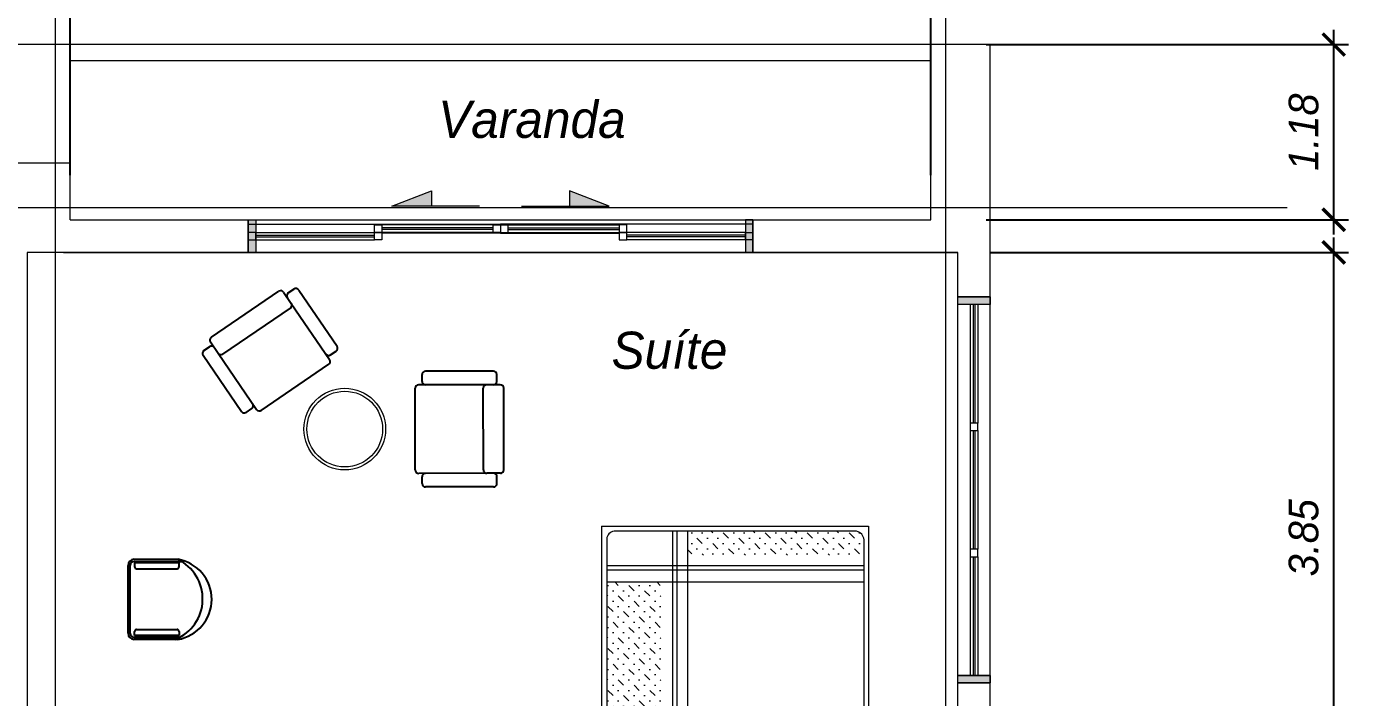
# Model space of a CAD drawing. Header units: millimetres. Extents: x 485872 to 486142, y -52344 to -52207.
# Drawn here: x 485913.09 to 485922, y -52255.8 to -52251.28 of the extents above; entities that cross this region are included whole.
import ezdxf

# ---------------------------------------------------------------- set-up
doc = ezdxf.new("R2010")
doc.units = ezdxf.units.MM
doc.header["$LTSCALE"] = 15
doc.header["$PDMODE"] = 2
doc.header["$PDSIZE"] = -10
doc.linetypes.add('DASHDOTX2', pattern=[50.8, 25.4, -12.7, 0, -12.7])
for name, color, linetype in [('3', 252, 'Continuous'), ('4', 161, 'Continuous'), ('7', 7, 'Continuous'), ('BH', 251, 'Continuous'), ('TAB', 36, 'Continuous')]:
    doc.layers.add(name, color=color, linetype=linetype)
doc.styles.get("Standard").update_dxf_attribs({"font": ''})
doc.styles.get('Standard').set_extended_font_data('Flux Architect', italic=True)
doc.dimstyles.get("Standard").update_dxf_attribs({"dimtxt": 0.2, "dimasz": 0.15, "dimexe": 0.1, "dimexo": 0.3, "dimgap": 0.1, "dimtad": 1, "dimzin": 0, "dimdsep": 46, "dimtxsty": 'Standard', "dimblk": 'ARCHTICK', "dimcen": 0.09, "dimdle": 0.1, "dimclrd": 4, "dimclrt": 2, "dimadec": 0, "dimazin": 0, "dimtfac": 1, "dimtofl": 0, "dimtmove": 0, "dimatfit": 3, "dimfxl": 1, "dimtfillclr": 1, "dimtolj": 1, "dimtzin": 0, "dimarcsym": 1})

# ---------------------------------------------------------------- blocks, each defined once
blk = doc.blocks.new('A$C23E60F59')
at = {"layer": 'BH', "lineweight": 13}
h = blk.add_hatch(dxfattribs=at)
h.set_pattern_fill('MUDST', color=256, scale=200, angle=45, style=0)
h.set_pattern_definition([(45, (-4760.760855457183, -5275.355209111993), (35.35533905932738, 106.0660171779821), [50, -50, 0, -50, 0, -50])])
h.paths.add_polyline_path([(2369.080787251196, 678.0926222884736, 0.3255952593889079), (2419.080787251195, 735.054363623407), (2419.080787251189, 840.1939751569007), (1231.305467972941, 840.1939751569007), (1231.305467972941, 678.0926222884736)])
h.paths.add_polyline_path([(1049.423494040964, 2125.5954445432, -0.01912722259362896), (685.0000049055425, 2125.05943781932), (685.0000049055143, 1022.075949088874), (1049.423494040964, 1022.075949088874)])
at = {"layer": '3', "lineweight": 13}
for p, q in [((352.377743800238, 2525.319801229722), (352.377743800238, 2284.856669432338)), ((2747.622266010863, 2525.319801229722), (2747.622266010863, 2284.856669432338)), ((220.8288254341696, 2405.08824844865), (481.341959457679, 2405.08824844865)), ((2879.171184376932, 2405.08824844865), (2618.658050353422, 2405.08824844865)), ((1130.260022735499, 2129.495845626225), (1130.260022735501, 678.0926222884736)), ((1160.573613180577, 2131.313567235891), (1160.573613180577, 678.0926222884736)), ((1231.305467972941, 2136.309833185689), (1231.305467972941, 678.0926222884736)), ((2419.08078725118, 1022.075949088874), (685.0000049055143, 1022.075949088874)), ((2419.080787251184, 941.2394203943259), (685.0000049055125, 941.2394203943259)), ((2419.080787251186, 910.9258299492358), (685.0000049055116, 910.9258299492358))]:
    blk.add_line(p, q, dxfattribs=at)
for points in [[(70.00000490555067, 2644.582450476446), (70.0000049055543, 2236.292620898748, 0.2561077515082693), (630.0000049055543, 2236.292620898748), (630.0000049055543, 2644.582450476446)], [(3030.000004905551, 2644.582450476446), (3030.000004905547, 2236.292620898748, -0.2561077515082693), (2470.000004905547, 2236.292620898748), (2470.000004905547, 2644.582450476446)]]:
    blk.add_lwpolyline(points, format="xyb", dxfattribs=at)
for centre in [(352.377743800238, 2402.292151182919), (2747.622266010863, 2402.292151182919)]:
    blk.add_circle(centre, 39.59608316313097, dxfattribs=at)
for centre, radius, start, end in [((1557.28502019878, 2268.376715265244), 244.964437246083, 94.0129037624702, 139.5810979346759), ((1346.847677114918, 2492.799714345776), 194.3203121079686, 306.5710977631682, 5.889976467944302), ((1649.217435467614, 2275.015467318386), 244.964437246083, 40.41890206532408, 85.9870962375298), ((2287.943312020981, 2268.376715265244), 244.964437246083, 94.0129037624702, 139.5810979346759), ((1485.269111367999, 2288.038315301965), 204.1370310384025, 94.0129037624702, 139.5810979346759), ((1413.837064334608, 2301.635647733667), 145.4537954593439, 79.82603620320855, 125.266646435007), ((2263.769111367999, 2288.038315301965), 204.1370310384025, 94.0129037624702, 139.5810979346759), ((2192.337064334608, 2301.635647733667), 145.4537954593439, 79.82603620320855, 125.266646435007), ((2077.505968937123, 2492.799714345776), 194.3203121079686, 320.9404226202161, 333.7371454878033), ((1099.507806437812, 2142.000037349761), 194.3203121079686, 126.5710977631682, 185.8899764679443), ((1318.563467585192, 2267.909032719414), 96.23079412335743, 331.3716424225929, 24.12670055954984), ((1245.247932981989, 2150.734752485994), 224.6357331912289, 5.357655483670303, 44.16478220598238), ((1859.654778551645, 2142.000037349761), 194.3203121079686, 126.5710977631682, 172.364059932846), ((1357.475868933729, 2262.302024698292), 329.9049856050468, 343.7954346786897, 3.555411715482326), ((2023.747932981989, 2150.734752485994), 224.6357331912289, 5.357655483670303, 44.16478220598238), ((905.402478420061, 2422.850477938395), 238.2773532449324, 274.4836353730753, 291.9350013757799), ((1683.902478420061, 2422.850477938395), 238.2773532449324, 274.4836353730753, 291.9350013757799), ((2287.943312020981, 2359.784284376976), 244.964437246083, 220.4189020653241, 265.9870962375298)]:
    blk.add_arc(centre, radius, start, end, dxfattribs=at)
at = {"layer": '4', "color": 4, "lineweight": 13}
for points in [[(655.0000049056089, 2644.582450476446, 0.3964203090927426), (685.0000049055552, 2616.29081579097), (1550.000004905549, 2616.29081579097), (2419.080787251098, 2616.29081579097)], [(2419.080787251098, 2616.29081579097), (2419.080787251195, 735.054363623407, -0.3255952593889215), (2369.080787251194, 678.0926222884736), (735.0000049055152, 678.0926222884736, -0.3823866460707117), (685.000004905507, 730.423551338492), (685.0000049055552, 2616.29081579097)]]:
    blk.add_lwpolyline(points, format="xyb", dxfattribs=at)
at = {"layer": '7', "lineweight": 13}
for p, q in [((50.00000490555067, 2644.582450476446), (650.0000049055543, 2644.582450476446)), ((650.000004905547, 644.582450476446), (650.0000049055543, 2644.582450476446)), ((650.0000049055543, 2644.582450476446), (2450.000004905547, 2644.582450476446)), ((2450.000004905554, 644.582450476446), (2450.000004905547, 2644.582450476446)), ((2450.000004905547, 2644.582450476446), (3050.000004905551, 2644.582450476446)), ((650.000004905547, 644.582450476446), (2450.000004905554, 644.582450476446))]:
    blk.add_line(p, q, dxfattribs=at)
for points in [[(50.00000490555067, 2644.582450476446), (50.00000490555067, 2224.582450476446, 0.2666666666666655), (650.0000049055543, 2224.582450476446), (650.0000049055543, 2644.582450476446)], [(3050.000004905551, 2644.582450476446), (3050.000004905551, 2224.582450476446, -0.2666666666666655), (2450.000004905547, 2224.582450476446), (2450.000004905547, 2644.582450476446)], [(2419.080787251127, 2044.915305690607, 0.1659884038341363), (1636.533840684056, 2157.121785897063, -0.137674179117062), (1489.223745629964, 2163.537761035754, -0.04231912867924925), (685.0000049055425, 2125.05943781932)]]:
    blk.add_lwpolyline(points, format="xyb", dxfattribs=at)
for centre in [(352.377743800238, 2402.292151182919), (2747.622266010863, 2402.292151182919)]:
    blk.add_circle(centre, 99.59608316313097, dxfattribs=at)
for centre, radius, start, end in [((1213.629937222877, 2494.131230689731), 308.4516537023845, 175.3048403130168, 198.6941859931468), ((1018.944882858228, 2791.777317605593), 294.8034295215505, 247.5178501591149, 264.266962058804), ((889.0704633537825, 2275.015467318386), 244.964437246083, 40.41890206532408, 85.9870962375298), ((-709.1621297402489, 2258.05863545771), 1636.376012811697, 4.809846188448515, 9.189180117759896), ((1177.403293884478, 5873.544011575548), 3380.322350080506, 266.8133657129037, 276.1602113379745), ((1695.86023887878, 2429.152999058017), 176.7342990056745, 151.7736400992535, 201.6982653051124), ((1859.654778551645, 2499.438466398919), 194.3203121079686, 174.1100235320557, 233.4289022368318), ((1848.102734537724, 3355.999388577504), 856.1328329234997, 257.7438270005401, 273.6284339754017), ((1309.110561028447, 2395.064820921922), 378.2611411277968, 353.4946931066881, 19.18669350569994), ((2028.415565950865, 2134.88903637536), 387.7802015586639, 68.2025909216632, 108.9817016037133), ((2195.249898088661, 2649.548319819296), 156.2825653921942, 261.595816314433, 298.9091770989453), ((2077.505968937116, 2492.799714345776), 194.3203121079759, 333.7371454878045, 5.889976467944302), ((2766.823575555487, 2366.79597799608), 517.0481549146743, 163.6045662291343, 172.3272985804286), ((2295.70501938461, 2395.249065038428), 45.86698251802695, 165.3506077622994, 223.268442776275), ((429.7819352895931, 2258.455008233257), 495.5711040997754, 344.0243031183449, 8.707091193726084), ((888.3838512607617, 2365.313641170971), 44.61701382252853, 314.4735958919883, 42.17134074538237), ((-1439.74116357306, 2441.005364479381), 2361.831884243083, 357.390541696863, 358.8876449915126), ((1364.992062117217, 2341.761504482129), 168.1089103948723, 337.0169649842489, 7.536755788406368), ((1728.10123796558, 2318.586359198671), 54.71511327153296, 142.0832898219685, 220.9020047869323), ((2095.650353939422, 2341.761504482129), 168.1089103948723, 337.0169649842489, 7.536755788406368), ((1346.847677114918, 2135.361285296618), 194.3203121079686, 4.318127074719209, 53.42890223683182), ((1702.492108270282, 2260.851994371827), 183.3724281159091, 175.2232846649491, 196.2300443402383), ((2704.979167407657, 2252.141287558363), 455.1964164686567, 176.9801461240249, 197.4789720273889), ((1169.585361319256, 354.7876507227775), 1786.788587021654, 97.85852457504981, 98.47626227265566), ((889.0704633537825, 2366.423036430118), 244.964437246083, 274.0129037624702, 278.3416578853481)]:
    blk.add_arc(centre, radius, start, end, dxfattribs=at)
blk = doc.blocks.new('asdfaw')
for p, q in [((208729.506405942, 73097.17881479752), (208729.5237279083, 73051.30725843488)), ((208752.4335231403, 73120.12325396162), (209211.1490867652, 73120.29647362011)), ((209234.0935259297, 73097.36935642181), (209234.1108478956, 73051.49780005941)), ((208683.6694935113, 73005.41838010645), (208683.8773571018, 72454.95970375685)), ((208706.59661071, 73028.36281927081), (208798.3397234348, 73028.39746320242)), ((208798.3397234348, 73028.39746320242), (209257.0552870596, 73028.57068286111)), ((208821.2841625989, 73005.47034600412), (208821.4920261895, 72455.01166965425)), ((209279.9997262238, 73005.64356566282), (209280.2075898138, 72455.18488931295)), ((210419.2120402376, 72618.10400136973), (210381.323013595, 72592.24628215024)), ((210709.6626053639, 72233.19808123054), (210451.085413169, 72612.08834765776)), ((210317.5762677329, 72604.27758957338), (209862.9079480203, 72293.98495893937)), ((210608.0268328587, 72219.37166943448), (210349.449640664, 72598.26193586184)), ((208706.8217962659, 72432.03258655855), (208798.5649089907, 72432.06723049015)), ((208798.5649089907, 72432.06723049015), (209257.2804726156, 72432.24045014888)), ((208729.76623543, 72409.10546936025), (208729.7835573958, 72363.23391299765)), ((208752.7279965603, 72340.30679579935), (209211.4435601847, 72340.48001545807)), ((209234.3533554173, 72409.29601098454), (209234.3706773835, 72363.42445462215)), ((210115.4694865034, 71883.221319581), (209856.8922943087, 72262.11158600834)), ((210065.5491524372, 71793.61685449965), (209806.9719602428, 72172.50712092663)), ((209850.876640597, 72230.23821307713), (209812.9876139541, 72204.38049385801)), ((210576.1534599277, 72225.38732314599), (210121.4851402148, 71915.09469251239)), ((210659.7422712977, 72143.59361614921), (210608.0268328587, 72219.37166943448)), ((210703.6469516523, 72201.32470829951), (210665.7579250092, 72175.46698908025)), ((210653.7266175861, 72111.72024321766), (210199.0582978734, 71801.42761258414)), ((210135.3115520113, 71813.45892000728), (210097.4225253685, 71787.60120078773)), ((210167.1849249424, 71807.44326629571), (210115.4694865034, 71883.221319581))]:
    blk.add_line(p, q)
at = {"linetype": 'Continuous', "lineweight": 13}
for radius in [274.8961548222024, 254.8961548222024]:
    blk.add_circle((209755.1036972327, 72730.31038231007), radius, dxfattribs=at)
for centre, start, end in [((208752.4421841233, 73097.18747578043), 90.02163596540164, 180.0216359687367), ((209211.1577477481, 73097.36069543893), 0.02163596873669822, 90.02163596540164), ((208706.6052716929, 73005.4270410896), 90.02163596540164, 180.0216359687367), ((208752.4595060895, 73051.3159194178), 180.0216359687367, 270.0216359654016), ((208798.3483844177, 73005.4616850212), 0.02163596873669822, 90.02163596540164), ((209211.1750697143, 73051.4891390765), 270.0216359654016, 0.02163596873669822), ((209257.0639480425, 73005.6349046799), 0.02163596873669822, 90.02163596540164), ((209257.0639480425, 73005.6349046799), 0.02163596873669822, 90.02163596540164), ((210330.5051273427, 72585.33307625208), 34.31194622461838, 124.3119462243377), ((210330.5051273427, 72585.33307625208), 34.31194622461838, 124.3119462243377), ((210432.1408998477, 72599.15948804806), 34.31194622461838, 124.3119462243377), ((210394.2518732048, 72573.30176882894), 124.3119462243377, 214.3119462246184), ((208706.813135283, 72454.96836473973), 180.0216359687367, 270.0216359654016), ((208752.7020136112, 72409.11413034314), 90.02163596540164, 180.0216359687367), ((208798.5562480078, 72455.00300867134), 270.0216359654016, 0.02163596873669822), ((209211.417577236, 72409.28735000163), 0.02163596873669822, 90.02163596540164), ((209257.2718116326, 72455.17622833006), 270.0216359654016, 0.02163596873669822), ((208752.719335577, 72363.24257398053), 180.0216359687367, 270.0216359654016), ((209211.4348992018, 72363.41579363926), 270.0216359654016, 0.02163596873669822), ((209875.83680763, 72275.04044561807), 124.3119462243377, 214.3119462246184), ((209825.9164735641, 72185.43598053633), 124.3119462243377, 214.3119462246184), ((209863.8055002067, 72211.29369975583), 34.31194622461838, 124.3119462243377), ((210589.0823195374, 72206.44280982469), 34.31194622461838, 124.3119462243377), ((210652.8290653995, 72194.41150240155), 214.3119462246184, 304.3119462243376), ((210690.7180920426, 72220.26922162081), 304.3119462243376, 34.31194622461838), ((210640.7977579764, 72130.66475653945), 304.3119462243376, 34.31194622461838), ((210134.4139998247, 71896.15017919068), 124.3119462243377, 214.3119462246184), ((210122.3826924016, 71832.40343332858), 304.3119462243376, 34.31194622461838), ((210186.1294382637, 71820.37212590544), 214.3119462246184, 304.3119462243376), ((210084.4936657588, 71806.54571410903), 214.3119462246184, 304.3119462243376)]:
    blk.add_arc(centre, 22.93577981651624, start, end)
blk = doc.blocks.new('chair')
at = {"layer": 'TAB', "color": 36}
for p, q in [((54879.02457101638, 80816.17942413045), (54879.02457101638, 81109.11159867211)), ((54892.9132310491, 80802.49599153378), (54892.9132310491, 81109.11159867211)), ((54920.69055111451, 81150.77757877026), (55377.34969298998, 81150.77757877026)), ((54920.69055111451, 81136.88891873755), (55377.34969298998, 81136.88891873755)), ((55405.12701305543, 81109.11159867211), (55405.12701305543, 80790.50031488886)), ((55419.01567308811, 81109.11159867211), (55419.01567308811, 80816.17942413045))]:
    blk.add_line(p, q, dxfattribs=at)
at = {"layer": 'TAB', "color": 40}
for p, q in [((54906.17446972202, 80807.02281940586), (54906.17446972202, 81106.97291720218)), ((54906.17446972202, 81106.97291720218), (54932.33979296745, 81106.97291720218)), ((54946.22845300017, 81093.08425716947), (54946.22845300017, 80820.91147943858)), ((55355.79281553326, 81093.08425716947), (55355.79281553326, 80820.91147943858)), ((55395.84679881125, 81106.97291720218), (55369.68147556599, 81106.97291720218)), ((55395.84679881125, 80807.02281940586), (55395.84679881125, 81106.97291720218)), ((54932.33979296745, 80807.02281940586), (54906.17446972202, 80807.02281940586)), ((55369.68147556599, 80807.02281940586), (55395.84679881125, 80807.02281940586))]:
    blk.add_line(p, q, dxfattribs=at)
at = {"layer": 'TAB', "color": 36}
for centre, radius, start, end in [((54920.69055111451, 81109.11159867211), 41.66598009813378, 90, 180), ((54920.69055111451, 81109.11159867211), 27.77732006542252, 90, 180), ((55377.34969298998, 81109.11159867211), 41.66598009813378, 0, 90), ((55377.34969298998, 81109.11159867211), 27.77732006542252, 0, 90)]:
    blk.add_arc(centre, radius, start, end, dxfattribs=at)
at = {"layer": 'TAB', "color": 40}
for centre, start, end in [((54932.33979296745, 81093.08425716947), 0, 90), ((55369.68147556599, 81093.08425716947), 90, 180), ((54932.33979296745, 80820.91147943858), 270, 0), ((55369.68147556599, 80820.91147943858), 180, 270)]:
    blk.add_arc(centre, 13.88866003271126, start, end, dxfattribs=at)
at = {"layer": 'TAB', "color": 32}
for centre, radius, start, end in [((55152.46858762949, 80943.7471703126), 295.5010636799354, 202.2777308975233, 334.4245170914489), ((55149.02012205234, 80861.36616039425), 273.750687147689, 189.5010272316403, 350.4989727683596)]:
    blk.add_arc(centre, radius, start, end, dxfattribs=at)
blk = doc.blocks.new('_ArchTick')
at = {"color": 0, "const_width": 0.15}
blk.add_lwpolyline([(-0.5, -0.5), (0.5, 0.5)], dxfattribs=at)
blk = doc.blocks.new('*D241')
at = {"color": 0, "linetype": 'Continuous', "lineweight": -2, "transparency": 16777216}
for p, q in [((486061.4898158936, -52252.27863527703), (486061.4898158936, -52250.49724247587)), ((486067.2898158936, -52252.27863527703), (486067.2898158936, -52250.49724247587))]:
    blk.add_line(p, q, dxfattribs=at)
at = {"color": 4, "linetype": 'Continuous', "lineweight": -2, "transparency": 16777216}
blk.add_line((486061.3898158936, -52250.59724247587), (486067.3898158936, -52250.59724247587), dxfattribs=at)
at = {"layer": 'Defpoints', "color": 0, "linetype": 'Continuous', "lineweight": 13, "transparency": 16777216}
for p in [(486067.2898158936, -52250.59724247587), (486061.4898158936, -52252.57863527703), (486067.2898158936, -52252.57863527703)]:
    blk.add_point(p, dxfattribs=at)
at = {"color": 4, "linetype": 'Continuous', "lineweight": -2, "transparency": 16777216, "xscale": 0.15, "yscale": 0.15, "zscale": 0.15, "rotation": 180}
blk.add_blockref('_ArchTick', (486061.4898158936, -52250.59724247587), dxfattribs=at)
at = {"color": 4, "linetype": 'Continuous', "lineweight": -2, "transparency": 16777216, "xscale": 0.15, "yscale": 0.15, "zscale": 0.15}
blk.add_blockref('_ArchTick', (486067.2898158936, -52250.59724247587), dxfattribs=at)
at = {"color": 2, "linetype": 'Continuous', "lineweight": 13, "transparency": 16777216, "insert": (486064.3898158936, -52250.3950596655), "char_height": 0.2, "attachment_point": 5}
blk.add_mtext('\\A1;5.80', dxfattribs=at)
blk = doc.blocks.new('*D252')
at = {"color": 4, "linetype": 'Continuous', "lineweight": -2, "transparency": 16777216}
blk.add_line((486070.0036597094, -52256.74363527706), (486070.0036597094, -52252.69863527706), dxfattribs=at)
at = {"color": 0, "linetype": 'Continuous', "lineweight": -2, "transparency": 16777216}
for p, q in [((486067.6898158939, -52252.79863527706), (486070.1036597094, -52252.79863527706)), ((486067.4416846793, -52256.64363527706), (486070.1036597094, -52256.64363527706))]:
    blk.add_line(p, q, dxfattribs=at)
at = {"layer": 'Defpoints', "color": 0, "linetype": 'Continuous', "lineweight": 13, "transparency": 16777216}
for p in [(486067.3898158939, -52252.79863527706), (486070.0036597094, -52252.79863527706), (486067.1416846793, -52256.64363527706)]:
    blk.add_point(p, dxfattribs=at)
at = {"color": 4, "linetype": 'Continuous', "lineweight": -2, "transparency": 16777216, "xscale": 0.15, "yscale": 0.15, "zscale": 0.15}
for p, rotation in [((486070.0036597094, -52252.79863527706), 90), ((486070.0036597094, -52256.64363527706), 270)]:
    blk.add_blockref('_ArchTick', p, dxfattribs=dict(at, rotation=rotation))
at = {"color": 2, "linetype": 'Continuous', "lineweight": 13, "transparency": 16777216, "insert": (486069.801476899, -52254.72113527718), "char_height": 0.2, "attachment_point": 5, "rotation": 90}
blk.add_mtext('\\A1;3.85', dxfattribs=at)
blk = doc.blocks.new('*D253')
at = {"color": 4, "linetype": 'Continuous', "lineweight": -2, "transparency": 16777216}
blk.add_line((486070.0036597089, -52252.67863527706), (486070.0036597089, -52251.29863527706), dxfattribs=at)
at = {"color": 0, "linetype": 'Continuous', "lineweight": -2, "transparency": 16777216}
for p, q in [((486067.6616846793, -52251.39863527706), (486070.1036597089, -52251.39863527706)), ((486067.6616846793, -52252.57863527706), (486070.1036597089, -52252.57863527706))]:
    blk.add_line(p, q, dxfattribs=at)
at = {"layer": 'Defpoints', "color": 0, "linetype": 'Continuous', "lineweight": 13, "transparency": 16777216}
for p in [(486067.3616846793, -52251.39863527706), (486070.0036597089, -52251.39863527706), (486067.3616846793, -52252.57863527706)]:
    blk.add_point(p, dxfattribs=at)
at = {"color": 4, "linetype": 'Continuous', "lineweight": -2, "transparency": 16777216, "xscale": 0.15, "yscale": 0.15, "zscale": 0.15}
for p, rotation in [((486070.0036597089, -52251.39863527706), 90), ((486070.0036597089, -52252.57863527706), 270)]:
    blk.add_blockref('_ArchTick', p, dxfattribs=dict(at, rotation=rotation))
at = {"color": 2, "linetype": 'Continuous', "lineweight": 13, "transparency": 16777216, "insert": (486069.8014768985, -52251.98863527719), "char_height": 0.2, "attachment_point": 5, "rotation": 90}
blk.add_mtext('\\A1;1.18', dxfattribs=at)

msp = doc.modelspace()

# ---------------------------------------------------------------- hatches: boundary and pattern name
at = {"lineweight": 13}
h = msp.add_hatch(color=256, dxfattribs=at)
h.dxf.hatch_style = 1
h.paths.add_polyline_path([(485915.5487935998, -52252.4871833849), (485915.8163210691, -52252.4871833849), (485915.8163210691, -52252.38397916335)])
h = msp.add_hatch(color=256, dxfattribs=at)
h.dxf.hatch_style = 1
h.paths.add_polyline_path([(485917.0138317783, -52252.4871833849), (485916.746304309, -52252.4871833849), (485916.746304309, -52252.38397916335)])
h = msp.add_hatch(color=256, dxfattribs=at)
h.dxf.hatch_style = 1
h.paths.add_polyline_path([(485914.581312689, -52252.57863527703), (485914.631312689, -52252.57863527703), (485914.631312689, -52252.79863527702), (485914.581312689, -52252.79863527702)])
h = msp.add_hatch(color=256, dxfattribs=at)
h.dxf.hatch_style = 1
h.paths.add_polyline_path([(485917.981312689, -52252.57863527703), (485917.931312689, -52252.57863527703), (485917.931312689, -52252.79863527702), (485917.981312689, -52252.79863527702)])
h = msp.add_hatch(color=256, dxfattribs=at)
h.dxf.hatch_style = 1
h.paths.add_polyline_path([(485919.581312689, -52253.09863527703), (485919.581312689, -52253.14863527703), (485919.361312689, -52253.14863527703), (485919.361312689, -52253.09863527703)])
h = msp.add_hatch(color=256, dxfattribs=at)
h.dxf.hatch_style = 1
h.paths.add_polyline_path([(485919.581312689, -52255.64863527703), (485919.581312689, -52255.69863527703), (485919.361312689, -52255.69863527703), (485919.361312689, -52255.64863527703)])

# ---------------------------------------------------------------- linework, layer by layer
at = {"color": 6, "linetype": 'DASHDOTX2', "lineweight": 13}
for p, q in [((485913.281312689, -52266.79863527702), (485913.281312689, -52250.19863527703)), ((485919.281312689, -52266.79863527702), (485919.281312689, -52250.19863527703)), ((485921.581312689, -52252.49863527703), (485885.981312689, -52252.49863527703))]:
    msp.add_line(p, q, dxfattribs=at)
at = {"linetype": 'Continuous', "lineweight": 13}
msp.add_line((485913.336312689, -52252.79863527702), (485919.361312689, -52252.79863527702), dxfattribs=at)
at = {"lineweight": 13}
for points in [[(485919.581312689, -52252.19863527703), (485919.581312689, -52251.39863527703), (485912.981312689, -52251.39863527703), (485912.981312689, -52252.19863527703)], [(485913.381312689, -52252.57863527703), (485919.181312689, -52252.57863527703), (485919.181312689, -52251.50863527702), (485913.3813126889, -52251.50863527702), (485913.3813126889, -52252.19863527703)], [(485887.981312689, -52252.19863527703), (485887.981312689, -52252.19863527703), (485887.981312689, -52264.79863527702), (485900.171312689, -52264.79863527702), (485900.171312689, -52265.99863527703), (485907.3913126889, -52265.99863527698), (485907.3913126889, -52264.79863527698), (485919.581312689, -52264.79863527702), (485919.581312689, -52252.19863527703)], [(485913.381312689, -52252.57863527703), (485913.381312689, -52252.19863527703), (485906.991312689, -52252.19863527703), (485906.991312689, -52253.50863527702), (485900.571312689, -52253.50863527702), (485900.571312689, -52252.19863527703), (485894.581312689, -52252.19863527703)], [(485916.1398148618, -52252.4871833849), (485915.5487935998, -52252.4871833849), (485915.8163210691, -52252.38397916335), (485915.8163210691, -52252.4871833849)], [(485916.4228105163, -52252.4871833849), (485917.0138317783, -52252.4871833849), (485916.746304309, -52252.38397916335), (485916.746304309, -52252.4871833849)], [(485914.581312689, -52252.57863527703), (485914.581312689, -52252.79863527702)], [(485917.981312689, -52252.57863527703), (485917.981312689, -52252.79863527702)], [(485914.581312689, -52252.66363527703), (485914.581312689, -52252.60863527703), (485916.281312689, -52252.60863527703)], [(485914.631312689, -52252.66363527703), (485915.431312689, -52252.66363527703)], [(485916.281312689, -52252.61363527703), (485915.481312689, -52252.61363527703)], [(485916.281312689, -52252.66363527703), (485915.481312689, -52252.66363527703)], [(485916.281312689, -52252.66863527703), (485915.481312689, -52252.66863527703)], [(485917.981312689, -52252.66363527703), (485917.981312689, -52252.60863527703), (485916.281312689, -52252.60863527703)], [(485916.281312689, -52252.61363527703), (485917.081312689, -52252.61363527703)], [(485916.281312689, -52252.66363527703), (485917.081312689, -52252.66363527703)], [(485916.281312689, -52252.66863527703), (485917.081312689, -52252.66863527703)], [(485917.931312689, -52252.66363527703), (485917.131312689, -52252.66363527703)], [(485914.631312689, -52252.71363527702), (485915.431312689, -52252.71363527702)], [(485917.931312689, -52252.71363527702), (485917.131312689, -52252.71363527702)], [(485918.791312689, -52260.38863527703), (485919.361312689, -52260.38863527703), (485919.361312689, -52252.79863527702), (485913.0913126891, -52252.79863527703), (485913.0913126892, -52258.68863527702), (485914.2813126891, -52258.68863527702)], [(485918.791312689, -52260.38863527703), (485919.361312689, -52260.38863527703), (485919.361312689, -52252.79863527702)], [(485919.581312689, -52253.09863527703), (485919.361312689, -52253.09863527703)], [(485919.446312689, -52253.14863527703), (485919.446312689, -52253.94863527703)], [(485919.496312689, -52253.14863527703), (485919.496312689, -52253.94863527703)], [(485919.446312689, -52253.99863527703), (485919.446312689, -52254.79863527702)], [(485919.496312689, -52253.99863527703), (485919.496312689, -52254.79863527702)], [(485919.446312689, -52254.84863527703), (485919.446312689, -52255.64863527703)], [(485919.496312689, -52254.84863527703), (485919.496312689, -52255.64863527703)], [(485919.581312689, -52255.64863527703), (485919.361312689, -52255.64863527703)], [(485919.361312689, -52255.69863527703), (485919.581312689, -52255.69863527703)]]:
    msp.add_lwpolyline(points, dxfattribs=at)
for points in [[(485914.581312689, -52252.79863527702), (485914.581312689, -52252.57863527703), (485914.631312689, -52252.57863527703), (485914.631312689, -52252.79863527702)], [(485917.981312689, -52252.79863527702), (485917.981312689, -52252.57863527703), (485917.931312689, -52252.57863527703), (485917.931312689, -52252.79863527702)], [(485914.631312689, -52252.71363527702), (485914.631312689, -52252.66363527703), (485914.581312689, -52252.66363527703), (485914.581312689, -52252.71363527702)], [(485915.431312689, -52252.66363527703), (485915.431312689, -52252.61363527703), (485915.481312689, -52252.61363527703), (485915.481312689, -52252.66363527703)], [(485915.431312689, -52252.71363527702), (485915.431312689, -52252.66363527703), (485915.481312689, -52252.66363527703), (485915.481312689, -52252.71363527702)], [(485916.231312689, -52252.66363527703), (485916.231312689, -52252.61363527703), (485916.281312689, -52252.61363527703), (485916.281312689, -52252.66363527703)], [(485916.331312689, -52252.66363527703), (485916.331312689, -52252.61363527703), (485916.281312689, -52252.61363527703), (485916.281312689, -52252.66363527703)], [(485917.131312689, -52252.66363527703), (485917.131312689, -52252.61363527703), (485917.081312689, -52252.61363527703), (485917.081312689, -52252.66363527703)], [(485917.131312689, -52252.71363527702), (485917.131312689, -52252.66363527703), (485917.081312689, -52252.66363527703), (485917.081312689, -52252.71363527702)], [(485917.931312689, -52252.71363527702), (485917.931312689, -52252.66363527703), (485917.981312689, -52252.66363527703), (485917.981312689, -52252.71363527702)], [(485919.361312689, -52253.09863527703), (485919.581312689, -52253.09863527703), (485919.581312689, -52253.14863527703), (485919.361312689, -52253.14863527703)], [(485919.446312689, -52253.99863527703), (485919.496312689, -52253.99863527703), (485919.496312689, -52253.94863527703), (485919.446312689, -52253.94863527703)], [(485919.446312689, -52254.84863527703), (485919.496312689, -52254.84863527703), (485919.496312689, -52254.79863527702), (485919.446312689, -52254.79863527702)], [(485919.361312689, -52255.64863527703), (485919.581312689, -52255.64863527703), (485919.581312689, -52255.69863527703), (485919.361312689, -52255.69863527703)]]:
    msp.add_lwpolyline(points, close=True, dxfattribs=at)
at = {"color": 160, "lineweight": 13}
for points in [[(485914.631312689, -52252.68363527703), (485915.431312689, -52252.68363527703)], [(485916.231312689, -52252.63363527702), (485915.481312689, -52252.63363527702)], [(485916.231312689, -52252.64363527703), (485915.481312689, -52252.64363527703)], [(485916.331312689, -52252.63363527702), (485917.081312689, -52252.63363527702)], [(485916.331312689, -52252.64363527703), (485917.081312689, -52252.64363527703)], [(485917.931312689, -52252.68363527703), (485917.131312689, -52252.68363527703)], [(485914.631312689, -52252.69363527703), (485915.431312689, -52252.69363527703)], [(485917.931312689, -52252.69363527703), (485917.131312689, -52252.69363527703)], [(485919.466312689, -52253.14863527703), (485919.466312689, -52253.94863527703)], [(485919.476312689, -52253.14863527703), (485919.476312689, -52253.94863527703)], [(485919.466312689, -52253.99863527703), (485919.466312689, -52254.79863527702)], [(485919.476312689, -52253.99863527703), (485919.476312689, -52254.79863527702)], [(485919.466312689, -52254.84863527703), (485919.466312689, -52255.64863527703)], [(485919.476312689, -52254.84863527703), (485919.476312689, -52255.64863527703)]]:
    msp.add_lwpolyline(points, dxfattribs=at)

# ---------------------------------------------------------------- block references
at = {"linetype": 'Continuous', "lineweight": 13, "xscale": 0.001, "yscale": 0.001, "zscale": 0.001, "rotation": 180}
msp.add_blockref('asdfaw', (486124.986312689, -52181.25863527703), dxfattribs=at)
at = {"xscale": -0.001, "yscale": 0.001, "zscale": 0.001, "rotation": 180}
msp.add_blockref('A$C23E60F59', (485916.3113126841, -52253.99905282655), dxfattribs=at)
at = {"lineweight": 13, "xscale": 0.001, "yscale": 0.001, "zscale": 0.001, "rotation": 89.99999999999997}
msp.add_blockref('chair', (485994.9220902679, -52310.28515539908), dxfattribs=at)

# ---------------------------------------------------------------- texts
at = {"lineweight": 13, "char_height": 0.25, "attachment_point": 1}
for s, insert in [('Varanda', (485915.8602411341, -52251.77759963165)), ('Suíte', (485917.0288586198, -52253.33273524712))]:
    msp.add_mtext_dynamic_manual_height_columns(s, width=1.009995515365561, gutter_width=0.0125, heights=[0.3563936008211392], dxfattribs=dict(at, insert=insert))

# ---------------------------------------------------------------- dimensions: what is measured, and where the dimension line sits
at = {"linetype": 'Continuous', "lineweight": 13}
dim = msp.add_linear_dim(base=(485919.181312689, -52250.59724247587), p1=(485913.381312689, -52252.57863527703), p2=(485919.181312689, -52252.57863527703), dimstyle='Standard', override={"dimtmove": 1}, dxfattribs=at)
dim.commit()
dim.dimension.update_dxf_attribs({"geometry": '*D241', "text_midpoint": (485916.281312689, -52250.3950596655), "insert": (-148.1085032045958, 0)})
for base, p1, p2, picture, middle in [((485921.8951565044, -52251.39863527706), (485919.2531814745, -52252.57863527703), (485919.2531814745, -52251.39863527703), '*D253', (485921.6929736939, -52251.98863527719)), ((485921.8951565048, -52252.79863527706), (485919.0331814745, -52256.64363527703), (485919.2813126891, -52252.79863527703), '*D252', (485921.6929736944, -52254.72113527718))]:
    dim = msp.add_linear_dim(base=base, p1=p1, p2=p2, angle=90, dimstyle='Standard', override={"dimtmove": 1}, dxfattribs=at)
    dim.commit()
    dim.dimension.update_dxf_attribs({"geometry": picture, "text_midpoint": middle, "insert": (-148.1085032045958, 0)})

doc.saveas('drawing.dxf')
